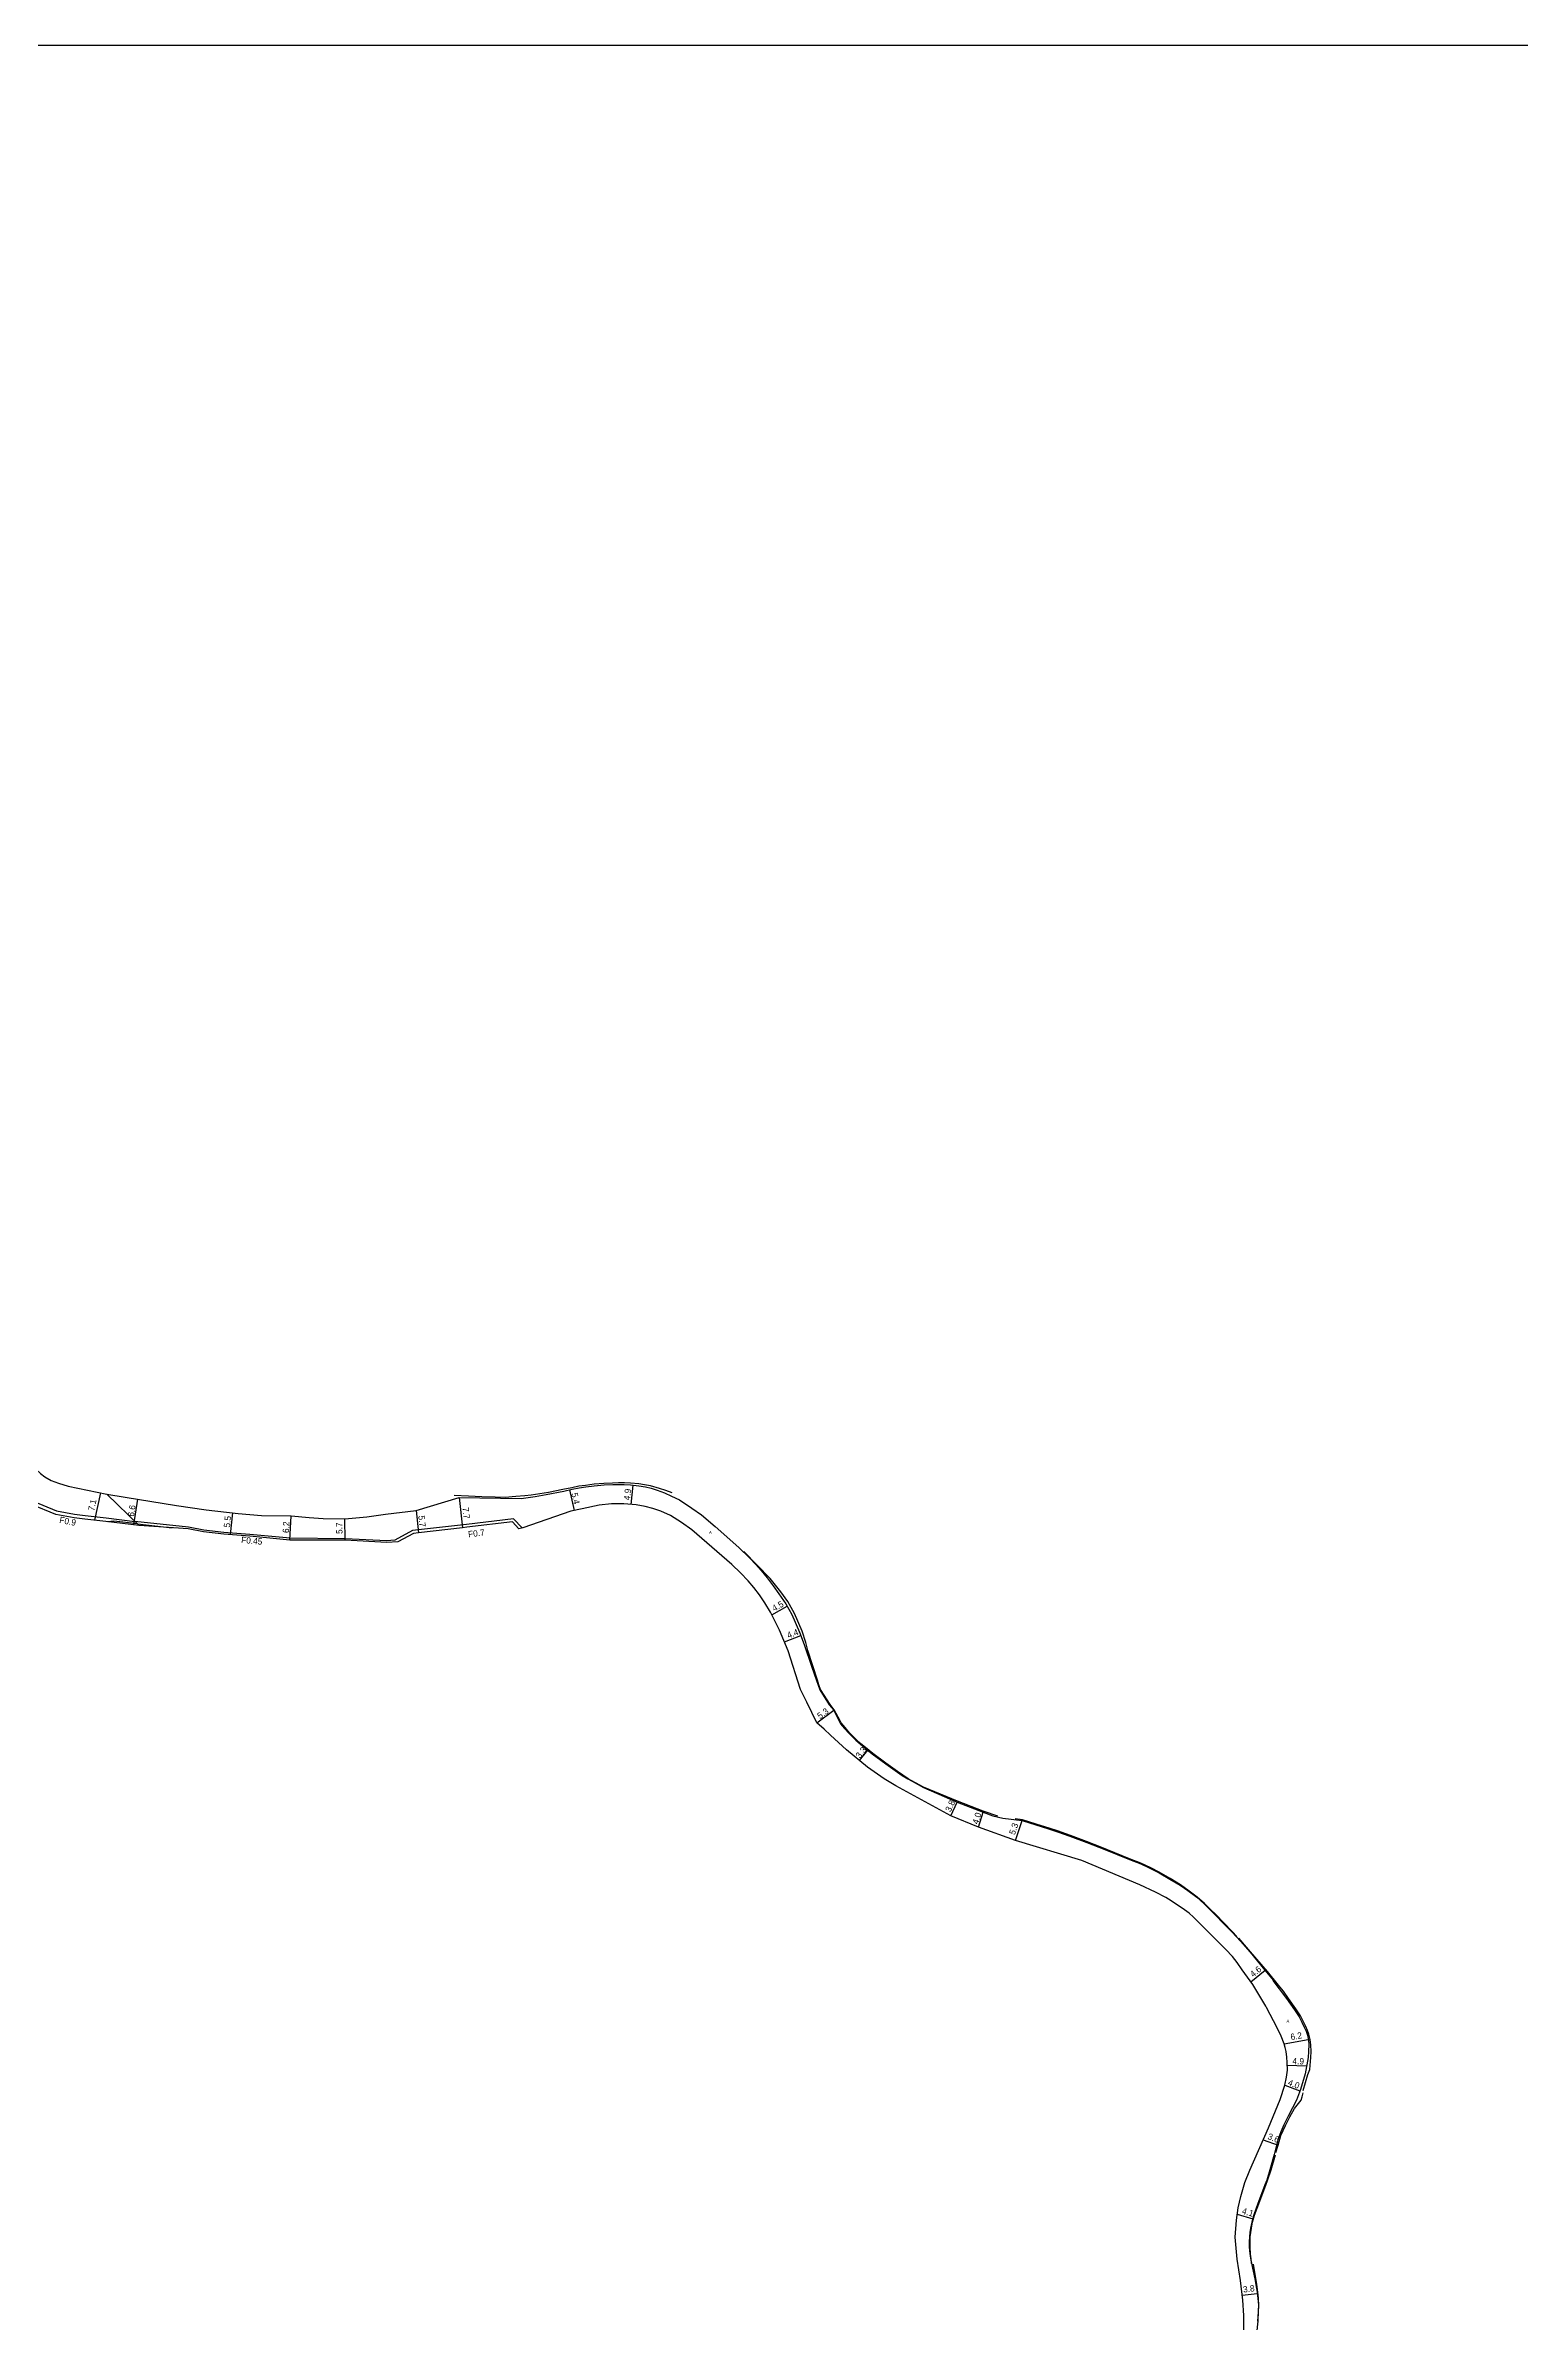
# Model space of a CAD drawing. Header units: metres. Extents: x -28000 to -24000, y -108000 to -105000.
# Drawn here: x -25546 to -25173, y -105576 to -105000 of the extents above; entities that cross this region are included whole.
import ezdxf

# ---------------------------------------------------------------- set-up
doc = ezdxf.new("R2010")
doc.units = ezdxf.units.M
doc.header["$LTSCALE"] = 2.5
for name, color, linetype in [('側溝・桝', 7, 'Continuous'), ('図郭', 7, 'Continuous'), ('幅員', 7, 'Continuous'), ('歩道・分離帯・安全施設', 7, 'Continuous'), ('舗装', 7, 'Continuous'), ('道路', 7, 'Continuous')]:
    doc.layers.add(name, color=color, linetype=linetype)
doc.styles.get("Standard").update_dxf_attribs({"font": ''})
doc.styles.add('YOKO_DECO', font='')
doc.styles.get('Standard').set_extended_font_data('@MS PGothic')
doc.styles.get('YOKO_DECO').set_extended_font_data('MS PGothic')

msp = doc.modelspace()

# ---------------------------------------------------------------- linework, layer by layer
at = {"layer": '側溝・桝'}
for points in [[(-25549.9, -105368.92), (-25549.46, -105368.09), (-25543.58, -105370.57), (-25539, -105371.43), (-25536.33, -105371.77), (-25530.98, -105372.32), (-25523.74, -105373.22)], [(-25523.1, -105373.85), (-25529.07, -105373.17), (-25530.55, -105373.3)], [(-25425.78, -105374.87), (-25427.95, -105372.59), (-25439.85, -105374.02), (-25453.54, -105375.56), (-25457.97, -105378.01), (-25460.01, -105378.15), (-25470.56, -105377.63), (-25484.47, -105377.49), (-25494.65, -105376.53), (-25501.23, -105376.03), (-25506.31, -105375.45), (-25510.21, -105374.72), (-25523.74, -105373.22)], [(-25523.1, -105373.85), (-25514.27, -105374.86)]]:
    msp.add_lwpolyline(points, dxfattribs=at)
at = {"layer": '図郭'}
msp.add_lwpolyline([(-25600, -105600), (-24800, -105600), (-24800, -105000), (-25600, -105000)], close=True, dxfattribs=at)
at = {"layer": '幅員'}
for points in [[(-25533.84, -105372.95), (-25532.39, -105366.03)], [(-25523.98, -105374.12), (-25522.96, -105367.64)], [(-25441.71, -105367.19), (-25440.85, -105374.84)], [(-25413.8, -105365.26), (-25412.61, -105370.49)], [(-25398.16, -105368.96), (-25397.67, -105364.07)], [(-25499.55, -105376.58), (-25498.93, -105371.08)], [(-25484.54, -105377.98), (-25484.18, -105371.79)], [(-25470.56, -105378.01), (-25470.62, -105372.61)], [(-25452.59, -105370.47), (-25451.96, -105376.13)], [(-25362.56, -105396.87), (-25358.69, -105394.68)], [(-25359.42, -105403.65), (-25355.27, -105402.06)], [(-25351.19, -105424.16), (-25346.93, -105421.01)], [(-25340.37, -105433.72), (-25338.3, -105431.12)], [(-25317.3, -105447.66), (-25315.72, -105444.2)], [(-25310.34, -105450.57), (-25309.14, -105446.75)], [(-25300.98, -105453.9), (-25299.22, -105448.9)], [(-25241.4, -105489.65), (-25237.81, -105486.76)], [(-25232.94, -105505.35), (-25226.87, -105504.27)], [(-25232.18, -105510.75), (-25227.28, -105510.91)], [(-25232.76, -105515.8), (-25228.98, -105517.22)], [(-25238.24, -105529.59), (-25234.48, -105531)], [(-25244.83, -105548.44), (-25240.92, -105549.58)], [(-25243.55, -105568.93), (-25239.76, -105568.47)]]:
    msp.add_lwpolyline(points, dxfattribs=at)
at = {"layer": '歩道・分離帯・安全施設'}
for points in [[(-25387.83, -105365.98), (-25389.38, -105365.41), (-25390.98, -105364.9), (-25393.32, -105364.26), (-25394.77, -105363.96), (-25396.25, -105363.74), (-25398.32, -105363.57), (-25399.9, -105363.52), (-25401.4, -105363.48), (-25402.91, -105363.53), (-25405.07, -105363.62), (-25407.56, -105363.81), (-25409.77, -105364.12), (-25411.38, -105364.36), (-25413.15, -105364.71), (-25415.47, -105365.19), (-25419.09, -105365.9), (-25421.27, -105366.28), (-25423.51, -105366.59), (-25425.09, -105366.77), (-25427.36, -105366.95), (-25430.04, -105367.15), (-25432.6, -105367.11), (-25435.92, -105367.02), (-25439.36, -105366.85), (-25442.94, -105366.66)], [(-25305.4, -105447.75), (-25309.09, -105446.55), (-25315.64, -105444), (-25324.2, -105440.4), (-25326.26, -105439.33), (-25328.08, -105438.3), (-25329.46, -105437.38), (-25330.83, -105436.5), (-25333.71, -105434.41), (-25337.03, -105431.9), (-25338.89, -105430.45), (-25340.16, -105429.4), (-25341.18, -105428.48), (-25342.9, -105426.71), (-25344.07, -105425.35), (-25345.04, -105424.21), (-25345.78, -105422.78), (-25346.79, -105420.86), (-25347.86, -105419.55), (-25350.27, -105415.73), (-25350.68, -105414.58), (-25351.02, -105413.4), (-25353.47, -105405.86), (-25353.96, -105403.85), (-25354.95, -105400.98), (-25356.83, -105396.53), (-25358.52, -105393.48), (-25360.31, -105391.01), (-25363.03, -105387.65), (-25369.65, -105380.84)], [(-25244.93, -105478.23), (-25246.11, -105476.98), (-25248.33, -105474.64), (-25250.12, -105472.82), (-25251.83, -105471.13), (-25253.16, -105469.85), (-25255, -105468.25), (-25257.3, -105466.45), (-25259.23, -105465.11), (-25261.79, -105463.54), (-25264.62, -105461.97), (-25266.71, -105460.87), (-25269.22, -105459.69), (-25272.07, -105458.53), (-25275.84, -105457.03), (-25279.52, -105455.54), (-25282.95, -105454.19), (-25287.05, -105452.66), (-25290.29, -105451.5), (-25292.41, -105450.79), (-25294.38, -105450.26), (-25299.15, -105448.73), (-25301.02, -105448.43)], [(-25228.14, -105517.18), (-25226.98, -105513.09), (-25226.43, -105511.81), (-25226.2, -105508.82), (-25226.14, -105507.28), (-25226.18, -105505.62), (-25226.38, -105504.25), (-25226.72, -105502.89), (-25227.06, -105501.96), (-25227.51, -105500.95), (-25228.16, -105499.64), (-25228.87, -105498.3), (-25230, -105496.51), (-25231.83, -105493.86), (-25233.15, -105492.05), (-25234.36, -105490.51), (-25237.22, -105487.02), (-25239.85, -105483.91), (-25242.49, -105480.87), (-25244.45, -105478.64)], [(-25235.06, -105532.79), (-25234.48, -105531), (-25233.85, -105528.56), (-25232.66, -105525.98), (-25231.52, -105523.8), (-25230.32, -105521.67), (-25228.63, -105519.57), (-25228.39, -105518.78), (-25228.15, -105517.75)], [(-25241.19, -105560.89), (-25241.33, -105559.7), (-25241.48, -105558.5), (-25241.6, -105556.78), (-25241.6, -105555.4), (-25241.54, -105554.12), (-25241.44, -105553.04), (-25241.27, -105551.97), (-25240.94, -105550.47), (-25240.45, -105548.64), (-25239.4, -105545.82), (-25237.6, -105541.11), (-25237.15, -105539.89), (-25236.26, -105537.25), (-25235.17, -105533.46)], [(-25239.59, -105575.47), (-25239.45, -105573.19), (-25239.4, -105571.52), (-25239.47, -105569.67), (-25239.62, -105568.11), (-25239.92, -105566.2), (-25240.75, -105561.11)]]:
    msp.add_lwpolyline(points, dxfattribs=at)
at = {"layer": '道路'}
for points in [[(-25600, -105338.96), (-25599.48, -105338.99), (-25597.46, -105338.91), (-25595.29, -105338.71), (-25592.04, -105338.21), (-25575.87, -105335.06), (-25573.52, -105334.81), (-25570.08, -105334.94), (-25567.62, -105335.53), (-25565.1, -105336.65), (-25562.66, -105338.59), (-25560.72, -105340.95), (-25556.62, -105347.85), (-25551.37, -105356.64), (-25550.18, -105358.39), (-25548.72, -105360.09), (-25547.61, -105361.13), (-25546.52, -105361.94), (-25544.89, -105362.85), (-25543.06, -105363.55), (-25540.58, -105364.32), (-25530.83, -105366.36)], [(-25530.83, -105366.36), (-25526.24, -105367.12), (-25513.22, -105369.17), (-25505.67, -105370.33), (-25497.61, -105371.23), (-25491.72, -105371.7), (-25484.18, -105371.79), (-25479.65, -105372.25), (-25476.11, -105372.53), (-25470.62, -105372.61), (-25465.05, -105372.09), (-25460.34, -105371.43), (-25452.59, -105370.47), (-25441.71, -105367.19), (-25426.02, -105367.43), (-25422.45, -105366.95), (-25419.67, -105366.44), (-25415.21, -105365.56), (-25413.07, -105365.11), (-25411.33, -105364.77), (-25409.68, -105364.5), (-25407.54, -105364.23), (-25405.05, -105363.98), (-25402.83, -105363.88), (-25401.4, -105363.86), (-25399.94, -105363.9), (-25398.34, -105364), (-25396.21, -105364.22), (-25394.54, -105364.5), (-25393.13, -105364.85), (-25391.58, -105365.35), (-25389.74, -105366.02), (-25387.98, -105366.81), (-25385.97, -105367.75), (-25382.82, -105369.89), (-25380.42, -105371.59), (-25376.96, -105374.49), (-25370.93, -105379.84), (-25368.28, -105382.46), (-25366.64, -105384.11), (-25365.25, -105385.64), (-25363.77, -105387.51), (-25362.22, -105389.56), (-25360.85, -105391.55), (-25359.04, -105394.05), (-25357.5, -105396.76), (-25355.57, -105401.27), (-25354.37, -105404.4), (-25352.52, -105409.8), (-25351.26, -105413.49), (-25350.89, -105414.66), (-25350.45, -105415.83), (-25348.1, -105419.61), (-25346.93, -105421.01), (-25346.06, -105422.75), (-25345.19, -105424.43), (-25344.24, -105425.58), (-25343.02, -105426.87), (-25341.33, -105428.55), (-25340.27, -105429.5), (-25338.97, -105430.58), (-25337.2, -105431.99), (-25333.78, -105434.54), (-25330.83, -105436.61), (-25329.59, -105437.46), (-25328.16, -105438.35), (-25326.36, -105439.38), (-25324.2, -105440.51), (-25315.72, -105444.2), (-25309.14, -105446.75), (-25306.71, -105447.66), (-25304.14, -105448.27), (-25299.22, -105448.9), (-25292.58, -105451.01), (-25290.32, -105451.72), (-25287.23, -105452.82), (-25282.9, -105454.4), (-25278.31, -105456.21), (-25272.12, -105458.76), (-25269.25, -105459.84), (-25267.16, -105460.87), (-25264.63, -105462.13), (-25261.86, -105463.7), (-25259.31, -105465.23), (-25257.37, -105466.54), (-25255.05, -105468.3), (-25253.21, -105469.91), (-25250.25, -105472.92), (-25248.45, -105474.75), (-25246.18, -105477.06), (-25244.01, -105479.42), (-25241.57, -105482.19), (-25237.87, -105486.68), (-25235.79, -105489.26), (-25235.87, -105489.32), (-25232.36, -105493.88), (-25230.33, -105496.79), (-25229.21, -105498.53), (-25228.51, -105499.87), (-25227.9, -105501.1), (-25227.43, -105502.15), (-25227.08, -105503.13), (-25226.84, -105504.45), (-25226.74, -105505.56), (-25226.78, -105507.29), (-25226.92, -105508.79), (-25227.62, -105512.93), (-25228.86, -105516.92), (-25229.86, -105519.59), (-25230.84, -105521.54), (-25231.99, -105523.64), (-25233.05, -105525.83), (-25233.8, -105527.58), (-25234.55, -105529.64), (-25235.52, -105533.37), (-25236.55, -105537.2), (-25237.38, -105539.79), (-25237.84, -105541.04), (-25239.63, -105545.72), (-25240.63, -105548.59), (-25241.18, -105550.45), (-25241.45, -105551.95), (-25241.63, -105553.05), (-25241.72, -105554.12), (-25241.78, -105555.42), (-25241.78, -105556.8), (-25241.64, -105558.36), (-25241.5, -105559.59), (-25240.98, -105562.08), (-25240.42, -105564.8), (-25240.13, -105566.26), (-25239.8, -105568.17), (-25239.61, -105569.72), (-25239.49, -105571.36), (-25239.53, -105572.92), (-25239.66, -105575.49), (-25239.97, -105578.64)], [(-25522.65, -105374.29), (-25530.83, -105366.36)], [(-25530.83, -105366.36), (-25522.65, -105374.29)], [(-25522.65, -105374.29), (-25531.08, -105373.24), (-25536.43, -105372.68), (-25539.14, -105372.34), (-25543.78, -105371.47), (-25549.9, -105368.92)], [(-25237.44, -105496.17), (-25237.61, -105495.82), (-25240.88, -105490.38), (-25243.56, -105486.61), (-25244.85, -105484.81), (-25246.06, -105483.3), (-25247.73, -105481.46), (-25255.9, -105473.3), (-25257.01, -105472.32), (-25258.22, -105471.43), (-25261.52, -105469.16), (-25262.94, -105468.34), (-25265.56, -105466.99), (-25269.47, -105465.15), (-25284.14, -105458.95), (-25300.98, -105453.9), (-25310.34, -105450.57), (-25317.3, -105447.66), (-25331.22, -105440.09), (-25334.19, -105438.36), (-25338.36, -105435.37), (-25343.66, -105431.03), (-25347.71, -105427.25), (-25349.36, -105425.75), (-25351.19, -105424.16), (-25353.74, -105418.96), (-25355.32, -105415.76), (-25358.47, -105405.95), (-25360.61, -105400.78), (-25362.91, -105396.18), (-25364.33, -105393.82), (-25365.7, -105391.83), (-25367.15, -105389.96), (-25368.61, -105388.29), (-25370.49, -105386.22), (-25372.68, -105384.13), (-25382.86, -105375.33), (-25385.42, -105373.47), (-25388.25, -105371.78), (-25390.71, -105370.62), (-25392.71, -105369.95), (-25394.67, -105369.46), (-25396.89, -105369.07), (-25400.02, -105368.81), (-25403.12, -105368.79), (-25406.26, -105369.16), (-25410.55, -105370.02), (-25413.48, -105370.68), (-25425.6, -105374.83), (-25426.56, -105375.07), (-25428.21, -105373.33), (-25439.77, -105374.72), (-25440.85, -105374.84), (-25451.96, -105376.13), (-25453.25, -105376.25), (-25457.19, -105378.39)], [(-25457.19, -105378.39), (-25460, -105378.57), (-25470.56, -105378.01), (-25484.54, -105377.98), (-25494.68, -105376.95), (-25501.27, -105376.45), (-25506.37, -105375.87), (-25510.27, -105375.14), (-25522.65, -105374.29)], [(-25243.2, -105586.04), (-25243.21, -105574.06), (-25243.39, -105570.14), (-25244.03, -105565.24), (-25244.85, -105559.8), (-25245.35, -105554.24), (-25245.04, -105549.95), (-25244.61, -105546.84), (-25243.97, -105543.95), (-25242.9, -105540.4), (-25241.68, -105537.34), (-25236.93, -105526.61), (-25233.97, -105519.42), (-25232.76, -105515.8), (-25232.34, -105513.76), (-25232.13, -105512.02), (-25232.2, -105510.06), (-25232.33, -105508.74), (-25232.49, -105507.32), (-25232.69, -105506.28), (-25232.94, -105505.35), (-25233.75, -105503.41), (-25234.74, -105501.29), (-25237.44, -105496.17)]]:
    msp.add_lwpolyline(points, dxfattribs=at)

# ---------------------------------------------------------------- texts
at = {"layer": '側溝・桝'}
for s, rotation, p in [('F0.9', 349, (-25542.94, -105373.58)), ('F0.45', 355, (-25496.9, -105378.67)), ('F0.7', 7, (-25439.33, -105377.29))]:
    msp.add_text(s, height=1.6, rotation=rotation, dxfattribs=at).set_placement(p)
at = {"layer": '幅員'}
for s, rotation, p in [('7.1', 78, (-25534.04, -105370.69)), ('5.4', 283, (-25413.33, -105366.18)), ('4.9', 84, (-25398.47, -105367.95)), ('6.6', 81, (-25523.98, -105372.11)), ('5.5', 84, (-25499.7, -105374.83)), ('6.2', 87, (-25484.77, -105376.2)), ('5.7', 91, (-25471.21, -105376.4)), ('5.7', 276, (-25452.04, -105371.81)), ('7.7', 276, (-25440.88, -105369.76)), ('4.5', 30, (-25361.95, -105396.07)), ('4.4', 21, (-25358.39, -105402.88)), ('5.3', 36, (-25350.39, -105423.3)), ('3.3', 51, (-25340.31, -105433.31)), ('3.8', 65, (-25317.36, -105446.85)), ('4.0', 72, (-25310.41, -105449.94)), ('5.3', 71, (-25301.11, -105452.61)), ('4.6', 39, (-25240.81, -105488.62)), ('6.2', 10, (-25231.2, -105504.43)), ('4.9', 358, (-25230.88, -105510.48)), ('4.0', 339, (-25232.17, -105515.75)), ('3.6', 338, (-25237.31, -105529.37)), ('4.1', 344, (-25243.77, -105548.3)), ('3.8', 7, (-25243.27, -105568.27))]:
    msp.add_text(s, height=1.6, rotation=rotation, dxfattribs=at).set_placement(p)
at = {"layer": '舗装', "style": 'YOKO_DECO'}
for p in [(-25378.48, -105376.4, 240.96), (-25232.37, -105499.97, 239.78)]:
    msp.add_text('A', height=0.75, dxfattribs=at).set_placement(p)

doc.saveas('drawing.dxf')
